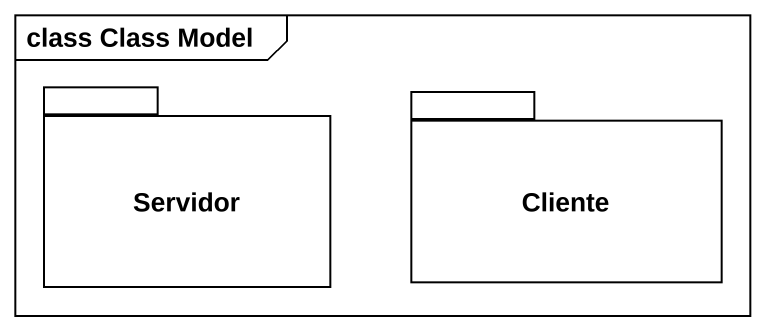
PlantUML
@startuml
mainframe class Class Model
package Servidor {
}
package Cliente {
}
@enduml
